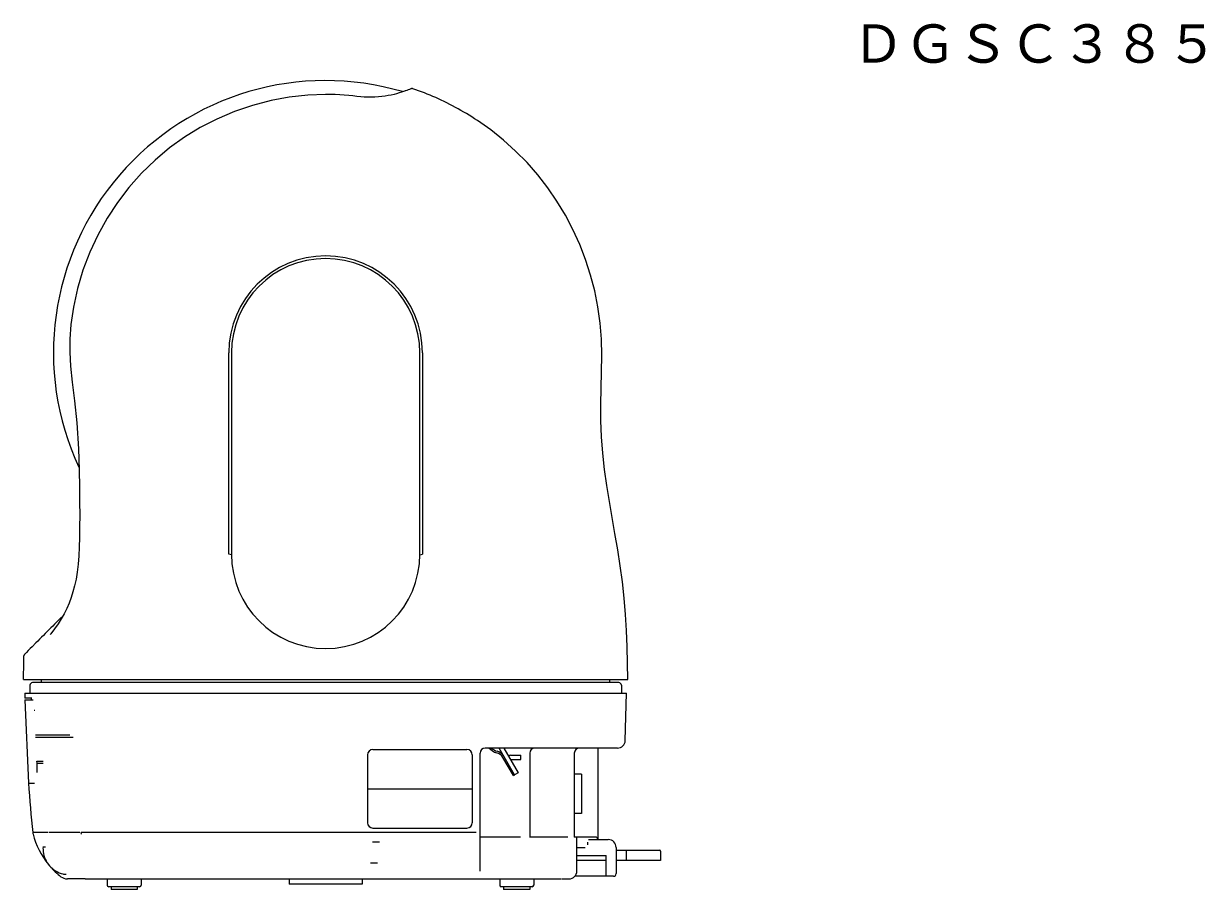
# Model space of a CAD drawing. Units: millimetres, scale not verified. Extents: x -62 to 63, y -56 to 57.
# Drawn here: x 14.86 to 60.01, y 15.49 to 48.57 of the extents above; entities that cross this region are included whole.
import ezdxf
from ezdxf.enums import TextEntityAlignment as Align

# ---------------------------------------------------------------- set-up
doc = ezdxf.new("R2010")
doc.units = ezdxf.units.MM
doc.header["$LTSCALE"] = 0.125
doc.layers.add('0-3_TOUROKU', color=7, linetype='Continuous')
doc.layers.add('0-5_GAIKEI', color=7, linetype='Continuous', lineweight=18)
doc.styles.add('ＭＳ ゴシック', font='')
doc.styles.get('ＭＳ ゴシック').set_extended_font_data('MS Gothic')

msp = doc.modelspace()

# ---------------------------------------------------------------- linework, layer by layer
at = {"layer": '0-5_GAIKEI'}
for p, q in [((29.6303, 46.0672), (29.598, 46.0543)), ((29.6303, 46.0672), (29.5981, 46.0543)), ((29.6507, 46.0756), (29.6303, 46.0672)), ((29.6507, 46.0756), (29.6303, 46.0672)), ((29.6579, 46.0785), (29.6507, 46.0756)), ((29.6764, 46.0841), (29.6579, 46.0785)), ((29.6957, 46.086), (29.6764, 46.0841)), ((29.715, 46.0842), (29.6957, 46.086)), ((29.728, 46.0808), (29.715, 46.0842)), ((29.8384, 46.0427), (29.7293, 46.0803)), ((24.308, 45.6291), (23.6058, 45.4449)), ((25.0081, 45.7588), (24.308, 45.6291)), ((25.7088, 45.8357), (25.0081, 45.7588)), ((26.396, 45.8605), (25.7088, 45.8357)), ((26.5687, 45.8589), (26.396, 45.8605)), ((26.396, 45.8529), (26.396, 45.8605)), ((26.7532, 45.8538), (26.5687, 45.8589)), ((26.9334, 45.8453), (26.7532, 45.8538)), ((27.1084, 45.8338), (26.9334, 45.8453)), ((27.2768, 45.8197), (27.1084, 45.8338)), ((27.4378, 45.8033), (27.2768, 45.8197)), ((27.5908, 45.7852), (27.4378, 45.8033)), ((27.7342, 45.7689), (27.5908, 45.7852)), ((27.8684, 45.7584), (27.7342, 45.7689)), ((27.9999, 45.7527), (27.8684, 45.7584)), ((28.1357, 45.7517), (27.9999, 45.7527)), ((28.2747, 45.7557), (28.1357, 45.7517)), ((28.4117, 45.7648), (28.2747, 45.7557)), ((28.5437, 45.7783), (28.4117, 45.7648)), ((28.6697, 45.7957), (28.5437, 45.7783)), ((28.7892, 45.8161), (28.6697, 45.7957)), ((28.9019, 45.8389), (28.7892, 45.8161)), ((29.0083, 45.8636), (28.9019, 45.8389)), ((29.1085, 45.8896), (29.0083, 45.8636)), ((29.2028, 45.9165), (29.1085, 45.8896)), ((29.2902, 45.9436), (29.2028, 45.9165)), ((29.3697, 45.9699), (29.2902, 45.9436)), ((29.3695, 45.9698), (29.3303, 45.9569)), ((29.4406, 45.9947), (29.3695, 45.9698)), ((29.5024, 46.0174), (29.4404, 45.9946)), ((29.5025, 46.0174), (29.4406, 45.9947)), ((29.5552, 46.0375), (29.5024, 46.0174)), ((29.5981, 46.0543), (29.5551, 46.0375)), ((29.9484, 46.0033), (29.8384, 46.0427)), ((30.0579, 45.9625), (29.9484, 46.0033)), ((30.1671, 45.9203), (30.0579, 45.9625)), ((30.2759, 45.8768), (30.1671, 45.9203)), ((30.3844, 45.832), (30.2759, 45.8768)), ((30.4926, 45.7858), (30.3844, 45.832)), ((30.6006, 45.7382), (30.4926, 45.7858)), ((30.9235, 45.5876), (30.816, 45.6391)), ((22.9108, 45.2073), (22.2379, 44.9212)), ((23.6058, 45.4449), (22.9108, 45.2073)), ((31.031, 45.5347), (30.9235, 45.5876)), ((31.1383, 45.4805), (31.031, 45.5347)), ((31.2454, 45.4249), (31.1383, 45.4805)), ((31.3523, 45.3681), (31.2454, 45.4249)), ((31.4588, 45.31), (31.3523, 45.3681)), ((31.565, 45.2506), (31.4588, 45.31)), ((31.6708, 45.19), (31.565, 45.2506)), ((31.7761, 45.1281), (31.6708, 45.19)), ((22.2379, 44.9212), (21.6041, 44.5951)), ((31.8808, 45.0649), (31.7761, 45.1281)), ((31.985, 45.0006), (31.8808, 45.0649)), ((32.0885, 44.935), (31.985, 45.0006)), ((32.1992, 44.8631), (32.0885, 44.935)), ((32.7082, 44.5053), (32.196, 44.8652)), ((21.6041, 44.5951), (21.0068, 44.2292)), ((33.1949, 44.116), (32.7082, 44.5053)), ((20.432, 43.8156), (19.8799, 43.3531)), ((21.0068, 44.2292), (20.432, 43.8156)), ((33.6561, 43.6988), (33.1949, 44.116)), ((19.8799, 43.3531), (19.3604, 42.849)), ((34.092, 43.255), (33.6561, 43.6988)), ((34.5017, 42.7862), (34.092, 43.255)), ((19.3604, 42.849), (18.8805, 42.3097)), ((18.8805, 42.3097), (18.4406, 41.7355)), ((18.4406, 41.7355), (18.0422, 41.1282)), ((35.5569, 41.2481), (35.2354, 41.781)), ((18.0422, 41.1282), (17.6877, 40.4908)), ((35.847, 40.6974), (35.5569, 41.2481)), ((36.1048, 40.131), (35.847, 40.6974)), ((17.6877, 40.4908), (17.3807, 39.8293)), ((17.3807, 39.8293), (17.1226, 39.1466)), ((36.3294, 39.5506), (36.1048, 40.131)), ((36.5201, 38.9582), (36.3294, 39.5506)), ((17.1226, 39.1466), (16.9142, 38.444)), ((36.6765, 38.3558), (36.5201, 38.9582)), ((16.9142, 38.444), (16.7587, 37.7352)), ((36.798, 37.7455), (36.6765, 38.3558)), ((16.7587, 37.7352), (16.6626, 37.0782)), ((36.8839, 37.1291), (36.798, 37.7455)), ((16.6626, 37.0782), (16.6207, 36.51)), ((36.9332, 36.5087), (36.8839, 37.1291)), ((16.6207, 36.51), (16.6193, 36.0148)), ((36.9476, 35.8867), (36.9332, 36.5087)), ((16.6193, 36.0148), (16.6511, 35.4785)), ((22.696, 28.2912), (22.696, 35.9912)), ((30.096, 35.9912), (30.096, 28.2912)), ((36.9378, 35.2645), (36.9476, 35.8867)), ((16.6511, 35.4785), (16.7151, 34.8699)), ((36.919, 34.6426), (36.9378, 35.2645)), ((16.7151, 34.8699), (16.7998, 34.1618)), ((36.9075, 34.0205), (36.919, 34.6426)), ((16.7998, 34.1618), (16.8888, 33.3114)), ((36.9121, 33.3983), (36.9075, 34.0205)), ((16.8888, 33.3114), (16.9568, 32.3178)), ((36.9372, 32.7766), (36.9121, 33.3983)), ((36.9844, 32.1562), (36.9372, 32.7766)), ((16.9568, 32.3178), (16.9806, 31.5138)), ((37.0524, 31.5377), (36.9844, 32.1562)), ((16.9806, 31.5138), (16.9876, 30.8458)), ((37.1383, 30.9214), (37.0524, 31.5377)), ((16.9876, 30.8458), (16.9926, 30.2777)), ((37.2361, 30.307), (37.1383, 30.9214)), ((16.9926, 30.2777), (16.997, 29.7824)), ((37.341, 29.6937), (37.2361, 30.307)), ((16.997, 29.7824), (16.9967, 29.3405)), ((37.4492, 29.081), (37.341, 29.6937)), ((16.9906, 28.9395), (16.9791, 28.5711)), ((16.9967, 29.3405), (16.9906, 28.9395)), ((37.554, 28.4677), (37.4492, 29.081)), ((16.9791, 28.5711), (16.9628, 28.2302)), ((37.6496, 27.8529), (37.554, 28.4677)), ((16.9628, 28.2302), (16.9385, 27.9126)), ((16.9033, 27.6159), (16.8572, 27.3395)), ((16.9385, 27.9126), (16.9033, 27.6159)), ((37.7341, 27.2364), (37.6496, 27.8529)), ((16.8572, 27.3395), (16.8019, 27.0844)), ((37.8045, 26.6182), (37.7341, 27.2364)), ((16.7401, 26.8521), (16.6724, 26.6375)), ((16.8019, 27.0844), (16.7401, 26.8521)), ((16.5064, 26.2253), (16.4048, 26.0223)), ((16.5957, 26.4306), (16.5064, 26.2253)), ((16.6724, 26.6375), (16.5957, 26.4306)), ((37.8571, 25.9983), (37.8045, 26.6182)), ((16.1766, 25.7607), (16.038, 25.6219)), ((16.2927, 25.8236), (16.1711, 25.6299)), ((16.245, 25.8291), (16.1766, 25.7607)), ((16.3619, 25.9462), (16.245, 25.8291)), ((16.4048, 26.0223), (16.2927, 25.8236)), ((37.8935, 25.3771), (37.8571, 25.9983)), ((15.7549, 25.3386), (15.683, 25.2667)), ((15.8973, 25.4811), (15.7547, 25.3385)), ((15.9679, 25.5518), (15.8973, 25.4811)), ((16.0407, 25.4416), (15.9013, 25.2582)), ((16.038, 25.6219), (15.9679, 25.5518)), ((16.1711, 25.6299), (16.0407, 25.4416)), ((37.9167, 24.7554), (37.8935, 25.3771)), ((15.3215, 24.9051), (15.1763, 24.7598)), ((15.3941, 24.9776), (15.3213, 24.9049)), ((15.4666, 25.0502), (15.3939, 24.9775)), ((15.539, 25.1226), (15.4664, 25.05)), ((15.6112, 25.1948), (15.5388, 25.1224)), ((15.6832, 25.2669), (15.611, 25.1947)), ((15.8865, 25.2398), (15.8736, 25.224)), ((15.9013, 25.2582), (15.8738, 25.2242)), ((14.8628, 24.1729), (14.867, 24.4125)), ((14.8681, 24.4239), (14.867, 24.411)), ((14.871, 24.437), (14.8681, 24.4239)), ((14.8752, 24.4486), (14.871, 24.437)), ((14.88, 24.4583), (14.8752, 24.4486)), ((14.8842, 24.465), (14.88, 24.4583)), ((14.8951, 24.4785), (14.8842, 24.465)), ((14.8976, 24.4811), (14.8965, 24.4799)), ((14.8987, 24.4822), (14.8976, 24.481)), ((14.9596, 24.5431), (14.8987, 24.4822)), ((15.0317, 24.6152), (14.9596, 24.5431)), ((15.104, 24.6875), (15.0316, 24.6151)), ((15.1764, 24.7599), (15.1039, 24.6874)), ((37.9298, 24.1333), (37.9167, 24.7554)), ((14.856, 23.5112), (14.8628, 24.1729)), ((37.936, 23.5112), (37.9298, 24.1333)), ((14.856, 23.5112), (37.936, 23.5112)), ((15.536, 23.3912), (15.536, 23.5112)), ((37.256, 23.3912), (37.256, 23.5112)), ((15.096, 23.2912), (15.096, 22.9912)), ((37.5937, 23.3912), (15.2041, 23.3912)), ((37.696, 23.2912), (37.696, 22.9912)), ((14.896, 22.9912), (37.8959, 22.9912)), ((14.896, 22.9912), (14.899, 22.7912)), ((14.896, 22.7312), (15.0406, 19.5512)), ((37.8444, 21.1781), (37.896, 22.9912)), ((37.5446, 20.8912), (32.496, 20.8912)), ((35.9228, 20.7912), (35.956, 20.7912)), ((36.796, 20.8912), (36.796, 17.3912)), ((32.296, 16.1912), (32.296, 20.6912)), ((35.896, 20.6912), (35.896, 17.4794)), ((36.696, 17.4912), (35.896, 17.4912)), ((35.996, 16.1912), (35.996, 17.4912)), ((36.412, 17.1912), (36.412, 17.2912)), ((36.4394, 17.3912), (37.096, 17.3912)), ((37.096, 17.3912), (37.1959, 17.3912)), ((37.107, 17.3894), (37.107, 17.3912)), ((35.996, 17.0912), (36.3081, 17.0912)), ((37.496, 17.0912), (37.496, 16.0912)), ((37.496, 16.9912), (39.156, 16.9912)), ((39.196, 16.9512), (39.196, 16.5912)), ((39.196, 16.5912), (37.496, 16.5912)), ((17.2061, 15.8912), (16.5275, 15.8912)), ((17.2076, 15.8912), (34.346, 15.8912)), ((18.046, 15.8912), (18.046, 15.6512)), ((19.346, 15.8912), (19.346, 15.6512)), ((24.996, 15.8912), (24.996, 15.6912)), ((27.796, 15.8912), (27.796, 15.6912)), ((33.046, 15.8912), (33.046, 15.6512)), ((34.346, 15.8912), (34.346, 15.6512)), ((34.346, 15.8912), (35.3876, 15.8912)), ((35.4018, 15.8912), (35.696, 15.8912)), ((37.396, 15.9912), (35.9196, 15.9912)), ((19.286, 15.5912), (18.106, 15.5912)), ((18.196, 15.5912), (18.196, 15.4912)), ((19.196, 15.4912), (18.196, 15.4912)), ((19.196, 15.5912), (19.196, 15.4912)), ((27.796, 15.6912), (24.996, 15.6912)), ((34.286, 15.5912), (33.106, 15.5912)), ((33.196, 15.5912), (33.196, 15.4912)), ((34.196, 15.4912), (33.196, 15.4912)), ((34.196, 15.5912), (34.196, 15.4912))]:
    msp.add_line(p, q, dxfattribs=at)
at = {"layer": '0-5_GAIKEI', "color": 1}
for p, q in [((22.796, 35.9912), (22.796, 28.2912)), ((29.996, 28.2912), (29.996, 35.9912)), ((22.796, 28.2687), (22.696, 28.2912)), ((29.9959, 28.2687), (30.096, 28.2912)), ((14.896, 22.7312), (15.2231, 22.7312)), ((15.1741, 22.7912), (14.899, 22.7912)), ((15.1411, 22.7912), (15.1411, 22.7312)), ((15.2606, 22.3312), (15.2807, 22.3312)), ((15.3118, 21.3912), (16.6159, 21.3912)), ((15.3151, 21.3112), (16.7517, 21.3112)), ((28.196, 20.8341), (31.796, 20.8341)), ((33.6143, 19.862), (33.0201, 20.8912)), ((33.2049, 20.8912), (33.7529, 19.942)), ((15.3618, 20.3912), (15.5993, 20.3912)), ((15.3668, 20.3062), (15.3618, 20.3912)), ((27.996, 20.6341), (27.996, 18.0341)), ((31.996, 20.6341), (31.996, 18.0341)), ((33.5673, 19.8401), (33.1723, 20.5243)), ((33.4562, 20.6158), (33.8562, 20.6158)), ((33.4562, 20.4558), (33.8562, 20.4558)), ((33.8562, 20.4558), (33.8562, 20.6158)), ((34.196, 20.6912), (34.196, 17.4912)), ((15.3665, 20.3112), (15.6037, 20.3112)), ((15.3668, 19.9512), (15.3668, 20.3062)), ((33.7529, 19.942), (33.6143, 19.862)), ((36.166, 19.8912), (35.896, 19.8912)), ((36.166, 19.8912), (36.166, 18.3912)), ((15.0406, 19.5512), (15.2699, 19.5512)), ((33.5673, 19.8401), (33.612, 19.866)), ((27.996, 19.3341), (31.996, 19.3341)), ((36.166, 18.3912), (35.896, 18.3912)), ((15.7941, 17.6597), (15.2048, 17.6597)), ((17.0044, 17.6597), (15.8271, 17.6597)), ((17.061, 17.6014), (17.0569, 17.6597)), ((32.1494, 17.6597), (17.0569, 17.6597)), ((28.196, 17.8341), (31.796, 17.8341)), ((28.1837, 17.3038), (28.4587, 17.3038)), ((33.8393, 17.4912), (32.296, 17.4912)), ((35.6444, 17.4912), (34.1863, 17.4912)), ((15.6874, 17.104), (15.5918, 17.104)), ((15.5953, 17.076), (15.5954, 17.0758)), ((15.5954, 17.0753), (15.5953, 17.076)), ((15.5954, 17.0758), (15.5954, 17.0747)), ((15.5954, 17.0758), (15.5954, 17.0747)), ((15.5954, 17.0747), (15.5954, 17.0728)), ((15.5954, 17.0728), (15.5954, 17.0724)), ((15.5954, 17.0724), (15.596, 17.0059)), ((15.596, 17.0059), (15.6019, 16.9313)), ((15.6019, 16.9313), (15.6136, 16.8574)), ((15.6136, 16.8574), (15.6308, 16.7844)), ((15.6308, 16.7844), (15.6535, 16.713)), ((15.6535, 16.713), (15.6817, 16.6433)), ((35.996, 16.7912), (37.116, 16.7912)), ((37.116, 15.9912), (37.116, 16.7912)), ((37.8761, 16.9512), (37.8761, 16.5912)), ((15.6817, 16.6433), (15.7151, 16.5758)), ((15.7151, 16.5758), (15.7536, 16.5109)), ((15.7536, 16.5109), (15.7971, 16.4489)), ((15.7971, 16.4489), (15.8454, 16.3901)), ((15.8452, 16.3903), (15.8978, 16.3353)), ((15.8978, 16.3353), (15.9546, 16.2843)), ((15.9546, 16.2843), (16.0152, 16.2375)), ((28.379, 16.4897), (28.105, 16.4897)), ((37.116, 16.5912), (35.996, 16.5912)), ((16.0152, 16.2375), (16.0794, 16.1954)), ((16.0794, 16.1954), (16.1468, 16.1581)), ((16.1468, 16.1581), (16.2169, 16.1258)), ((16.2169, 16.1258), (16.2895, 16.0989)), ((16.2895, 16.0989), (16.3595, 16.0785)), ((16.3595, 16.0785), (16.3601, 16.0784)), ((16.3595, 16.0785), (16.3612, 16.0782)), ((16.3601, 16.0784), (16.3625, 16.0777)), ((16.3625, 16.0777), (16.3642, 16.0771)), ((16.3642, 16.0771), (16.3651, 16.0767)), ((16.3651, 16.0767), (16.3652, 16.0767)), ((16.3848, 16.0657), (16.4863, 16.0657))]:
    msp.add_line(p, q, dxfattribs=at)
at = {"layer": '0-5_GAIKEI'}
for points in [[(30.816, 45.6391), (30.7084, 45.6894), (30.6006, 45.7382)], [(35.2354, 41.781), (34.8833, 42.2942), (34.5017, 42.7862)]]:
    msp.add_lwpolyline(points, dxfattribs=at)
for centre, radius, start, end in [((26.396, 35.9912), 10.4, 73.59129, 204.87432), ((26.396, 35.9912), 3.7, 0, 180), ((15.196, 23.2912), 0.1, 90, 180), ((37.596, 23.2912), 0.1, 0, 90), ((32.496, 20.6912), 0.2, 90, 180), ((36.096, 20.6912), 0.2, 90, 180), ((37.5447, 21.1912), 0.3, 270, 357.50392), ((74.8906, 23.7912), 60, 184.05228, 185.86536), ((15.6027, 17.7006), 0.4, 185.86536, 194.35728), ((18.1215, 18.3453), 3, 194.35728, 219.42133), ((36.696, 17.3912), 0.1, 0, 90), ((37.196, 17.0912), 0.3, 0, 90), ((39.156, 16.9512), 0.04, 0, 90), ((18.1215, 18.3453), 3, 221.31928, 232.18984), ((16.5275, 16.2912), 0.4, 232.18984, 270), ((35.696, 16.1912), 0.3, 270, 0), ((37.396, 16.0912), 0.1, 270, 0), ((18.106, 15.6512), 0.06, 180, 270), ((19.286, 15.6512), 0.06, 270, 0), ((33.106, 15.6512), 0.06, 180, 270), ((34.286, 15.6512), 0.06, 270, 0)]:
    msp.add_arc(centre, radius, start, end, dxfattribs=at)
at = {"layer": '0-5_GAIKEI', "color": 1}
for centre, radius, start, end in [((26.396, 35.9912), 3.6, 0, 180), ((26.396, 28.2912), 3.6, 180, 0), ((28.196, 20.6341), 0.2, 90, 180), ((31.796, 20.6341), 0.2, 0, 90), ((33.076, 21.2512), 0.56, 220.16171, 254.90053), ((33.076, 21.2512), 0.5, 226.28336, 254.90053), ((34.396, 20.6912), 0.2, 90, 180), ((32.8259, 20.3243), 0.4, 30, 74.90053), ((32.8259, 20.3243), 0.46, 40.68243, 74.90053), ((33.4562, 20.4558), 0.16, 90, 120.00152), ((28.196, 18.0341), 0.2, 180, 270), ((31.796, 18.0341), 0.2, 270, 0)]:
    msp.add_arc(centre, radius, start, end, dxfattribs=at)

# ---------------------------------------------------------------- texts
at = {"layer": '0-3_TOUROKU', "style": 'ＭＳ ゴシック'}
msp.add_text('ＤＧＳＣ３８５', height=1.466, dxfattribs=at).set_placement((46.5041, 46.6328), align=Align.BOTTOM_LEFT)

doc.saveas('drawing.dxf')
